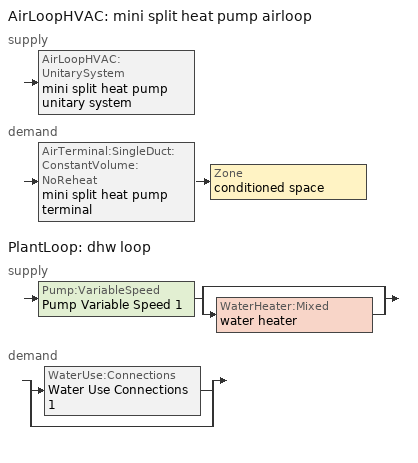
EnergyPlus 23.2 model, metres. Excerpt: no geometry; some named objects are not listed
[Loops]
AirLoopHVAC 'mini split heat pump airloop'
 supply: AirLoopHVAC:UnitarySystem 'mini split heat pump unitary system'
 demand: AirTerminal:SingleDuct:ConstantVolume:NoReheat 'mini split heat pump terminal' > Zone 'conditioned space'
PlantLoop 'dhw loop'
 supply: Pump:VariableSpeed 'Pump Variable Speed 1' > split
  | bypass
  | WaterHeater:Mixed 'water heater'
 demand: split
  | WaterUse:Connections 'Water Use Connections 1'
  | bypass
[ZoneControl:Thermostat]
conditioned space Thermostat: Zone or ZoneList=conditioned space; Control Type Schedule=conditioned space Thermostat Schedule; Control 1=conditioned space temperature setpoint; Temperature Difference Between Cutout And Setpoint {deltaC}=0
[ThermostatSetpoint:DualSetpoint]
conditioned space temperature setpoint: Heating Setpoint Temperature Schedule=heating setpoint; Cooling Setpoint Temperature Schedule=cooling setpoint
[AirTerminal:SingleDuct:ConstantVolume:NoReheat]
mini split heat pump terminal: Availability Schedule=Always On Discrete; Maximum Air Flow Rate {m3/s}=0.243525
[Zone equipment]
conditioned space: mini split heat pump terminal
[AirLoopHVAC]
mini split heat pump airloop: Design Supply Air Flow Rate {m3/s}=0.243525; Design Return Air Flow Fraction of Supply Air Flow=1
[Sizing:System]
mini split heat pump airloop: Type of Load to Size On=Sensible; Design Outdoor Air Flow Rate {m3/s}=Autosize; Central Heating Maximum System Air Flow Ratio=0.3; Preheat Design Temperature {C}=7; Preheat Design Humidity Ratio {kgWater/kgDryAir}=0.008; Precool Design Temperature {C}=12.8; Precool Design Humidity Ratio {kgWater/kgDryAir}=0.008; Central Cooling Design Supply Air Temperature {C}=12.8; Central Heating Design Supply Air Temperature {C}=16.7; Type of Zone Sum to Use=NonCoincident; 100% Outdoor Air in Cooling=Yes; 100% Outdoor Air in Heating=Yes; Central Cooling Design Supply Air Humidity Ratio {kgWater/kgDryAir}=0.0085; Central Heating Design Supply Air Humidity Ratio {kgWater/kgDryAir}=0.008; Cooling Supply Air Flow Rate Method=DesignDay; Cooling Supply Air Flow Rate {m3/s}=0; Cooling Supply Air Flow Rate Per Floor Area {m3/s-m2}=0.00996765; Cooling Fraction of Autosized Cooling Supply Air Flow Rate=1; Cooling Supply Air Flow Rate Per Unit Cooling Capacity {m3/s-W}=3.94755e-05; Heating Supply Air Flow Rate Method=DesignDay; Heating Supply Air Flow Rate {m3/s}=0; Heating Supply Air Flow Rate Per Floor Area {m3/s-m2}=0.00996765; Heating Fraction of Autosized Heating Supply Air Flow Rate=1; Heating Fraction of Autosized Cooling Supply Air Flow Rate=1; Heating Supply Air Flow Rate Per Unit Heating Capacity {m3/s-W}=3.15882e-05; System Outdoor Air Method=ZoneSum; Zone Maximum Outdoor Air Fraction=1; Cooling Design Capacity Method=CoolingDesignCapacity; Cooling Design Capacity {W}=Autosize; Cooling Design Capacity Per Floor Area {W/m2}=234.7; Fraction of Autosized Cooling Design Capacity=1; Heating Design Capacity Method=HeatingDesignCapacity; Heating Design Capacity {W}=Autosize; Heating Design Capacity Per Floor Area {W/m2}=157; Fraction of Autosized Heating Design Capacity=1; Central Cooling Capacity Control Method=OnOff; Occupant Diversity=Autosize
[AvailabilityManager:Scheduled]
mini split heat pump airloop Availability Manager: Schedule=Always On Discrete
[AirLoopHVAC:UnitarySystem]
mini split heat pump unitary system: Control Type=Load; Controlling Zone or Thermostat Location=conditioned space; Dehumidification Control Type=None; Availability Schedule=Always On Discrete; Supply Fan=mini split heat pump supply fan; Fan Placement=BlowThrough; Supply Air Fan Operating Mode Schedule=mini split heat pump auto fan schedule; Heating Coil=mini split heat pump htg coil; DX Heating Coil Sizing Ratio=1; Cooling Coil=mini split heat pump clg coil; Use DOAS DX Cooling Coil=No; Minimum Supply Air Temperature {C}=2; Latent Load Control=SensibleOnlyLoadControl; Supplemental Heating Coil=mini split heat pump backup htg coil; Cooling Supply Air Flow Rate Method=SupplyAirFlowRate; Cooling Supply Air Flow Rate {m3/s}=0.243525; Heating Supply Air Flow Rate Method=SupplyAirFlowRate; Heating Supply Air Flow Rate {m3/s}=0.177924; No Load Supply Air Flow Rate Method=SupplyAirFlowRate; No Load Supply Air Flow Rate {m3/s}=0; Maximum Supply Air Temperature {C}=93.3333; Maximum Outdoor Dry-Bulb Temperature for Supplemental Heater Operation {C}=10; Ancillary On-Cycle Electric Power {W}=0; Ancillary Off-Cycle Electric Power {W}=0; Design Specification Multispeed Object=Unitary System Performance Multispeed 1
[Fan:SystemModel]
mini split heat pump supply fan: Availability Schedule=Always On Discrete; Design Maximum Air Flow Rate {m3/s}=0.243525; Speed Control Method=Discrete; Electric Power Minimum Flow Rate Fraction=0.2; Design Pressure Rise {Pa}=286.049; Motor Efficiency=1; Motor In Air Stream Fraction=1; Design Electric Power Consumption {W}=Autosize; Design Power Sizing Method=TotalEfficiencyAndPressure; Electric Power Per Unit Flow Rate {W/(m3/s)}=840; Electric Power Per Unit Flow Rate Per Unit Pressure {W/((m3/s)-Pa)}=1.66667; Fan Total Efficiency=0.75; Motor Loss Radiative Fraction=0; Number of Speeds=4; Speed Flow Fraction 1=0.22926; Speed Electric Power Fraction 1=0.01205; Speed Flow Fraction 2=0.394; Speed Electric Power Fraction 2=0.06116; Speed Flow Fraction 3=0.75167; Speed Electric Power Fraction 3=0.42469; Speed Flow Fraction 4=1; Speed Electric Power Fraction 4=1
[Coil:Heating:DX:MultiSpeed]
mini split heat pump htg coil: Availability Schedule=Always On Discrete; Minimum Outdoor Dry-Bulb Temperature for Compressor Operation {C}=-3.88889; Crankcase Heater Capacity {W}=50; Maximum Outdoor Dry-Bulb Temperature for Crankcase Heater Operation {C}=10; Defrost Energy Input Ratio Function of Temperature Curve=Defrosteir; Maximum Outdoor Dry-Bulb Temperature for Defrost Operation {C}=4.44444; Defrost Strategy=ReverseCycle; Defrost Control=Timed; Defrost Time Period Fraction=0.058333; Resistive Defrost Heater Capacity {W}=AutoSize; Apply Part Load Fraction to Speeds Greater than 1=No; Fuel Type=Electricity; Region number for Calculating HSPF=4; Number of Speeds=2; Speed Gross Rated Heating Capacity 1 {W}=1298.16; Speed Gross Rated Heating COP 1 {W/W}=5.05879; Speed Rated Air Flow Rate 1 {m3/s}=0.0698152; Speed Rated Supply Air Fan Power Per Volume Flow Rate 2017 1 {W/(m3/s)}=773.3; Speed Rated Supply Air Fan Power Per Volume Flow Rate 2023 1 {W/(m3/s)}=934.4; Speed Heating Capacity Function of Temperature Curve Name 1=Heat-CAP-fT1; Speed Heating Capacity Function of Flow Fraction Curve Name 1=Heat-CAP-fFF1; Speed Energy Input Ratio Function of Temperature Curve Name 1=Heat-EIR-fT1; Speed Energy Input Ratio Function of Flow Fraction Curve Name 1=Heat-EIR-fFF1; Speed Part Load Fraction Correlation Curve Name 1=Heat-PLF-fPLR1; Speed Rated Waste Heat Fraction of Power Input 1=0.2; Speed Waste Heat Function of Temperature Curve Name 1=ConstantBiquadratic 1; Speed Gross Rated Heating Capacity 2 {W}=4177.71; Speed Gross Rated Heating COP 2 {W/W}=4.69335; Speed Rated Air Flow Rate 2 {m3/s}=0.228901; Speed Rated Supply Air Fan Power Per Volume Flow Rate 2017 2 {W/(m3/s)}=773.3; Speed Rated Supply Air Fan Power Per Volume Flow Rate 2023 2 {W/(m3/s)}=934.4; Speed Heating Capacity Function of Temperature Curve Name 2=Heat-CAP-fT2; Speed Heating Capacity Function of Flow Fraction Curve Name 2=Heat-CAP-fFF2; Speed Energy Input Ratio Function of Temperature Curve Name 2=Heat-EIR-fT2; Speed Energy Input Ratio Function of Flow Fraction Curve Name 2=Heat-EIR-fFF2; Speed Part Load Fraction Correlation Curve Name 2=Heat-PLF-fPLR2; Speed Rated Waste Heat Fraction of Power Input 2=0.2; Speed Waste Heat Function of Temperature Curve Name 2=ConstantBiquadratic 1
[Coil:Cooling:DX:MultiSpeed]
mini split heat pump clg coil: Availability Schedule=Always On Discrete; Condenser Type=AirCooled; Minimum Outdoor Dry-Bulb Temperature for Compressor Operation {C}=-25; Apply Part Load Fraction to Speeds Greater than 1=No; Apply Latent Degradation to Speeds Greater than 1=No; Crankcase Heater Capacity {W}=50; Maximum Outdoor Dry-Bulb Temperature for Crankcase Heater Operation {C}=10; Basin Heater Capacity {W/K}=0; Basin Heater Setpoint Temperature {C}=2; Fuel Type=Electricity; Number of Speeds=2; Speed Gross Rated Total Cooling Capacity 1 {W}=1637.94; Speed Gross Rated Sensible Heat Ratio 1=0.800754; Speed Gross Rated Cooling COP 1 {W/W}=6.13818; Speed Rated Air Flow Rate 1 {m3/s}=0.0876611; Speed Rated Evaporator Fan Power Per Volume Flow Rate 2017 1 {W/(m3/s)}=773.3; Speed Rated Evaporator Fan Power Per Volume Flow Rate 2023 1 {W/(m3/s)}=934.4; Speed Total Cooling Capacity Function of Temperature Curve Name 1=Cool-CAP-fT1; Speed Total Cooling Capacity Function of Flow Fraction Curve Name 1=Cool-CAP-fFF1; Speed Energy Input Ratio Function of Temperature Curve Name 1=Cool-EIR-fT1; Speed Energy Input Ratio Function of Flow Fraction Curve Name 1=Cool-EIR-fFF1; Speed Part Load Fraction Correlation Curve Name 1=Cool-PLF-fPLR1; Speed Nominal Time for Condensate Removal to Begin 1 {s}=1000; Speed Ratio of Initial Moisture Evaporation Rate and Steady State Latent Capacity 1=1.5; Speed Maximum Cycling Rate 1 {cycles/hr}=3; Speed Latent Capacity Time Constant 1 {s}=45; Speed Rated Waste Heat Fraction of Power Input 1=0.2; Speed Waste Heat Function of Temperature Curve Name 1=ConstantBiquadratic; Speed Evaporative Condenser Effectiveness 1=0.9; Speed Evaporative Condenser Air Flow Rate 1 {m3/s}=AutoSize; Speed Rated Evaporative Condenser Pump Power Consumption 1 {W}=AutoSize; Speed Gross Rated Total Cooling Capacity 2 {W}=4224.43; Speed Gross Rated Sensible Heat Ratio 2=0.729645; Speed Gross Rated Cooling COP 2 {W/W}=5.49049; Speed Rated Air Flow Rate 2 {m3/s}=0.222492; Speed Rated Evaporator Fan Power Per Volume Flow Rate 2017 2 {W/(m3/s)}=773.3; Speed Rated Evaporator Fan Power Per Volume Flow Rate 2023 2 {W/(m3/s)}=934.4; Speed Total Cooling Capacity Function of Temperature Curve Name 2=Cool-CAP-fT2; Speed Total Cooling Capacity Function of Flow Fraction Curve Name 2=Cool-CAP-fFF2; Speed Energy Input Ratio Function of Temperature Curve Name 2=Cool-EIR-fT2; Speed Energy Input Ratio Function of Flow Fraction Curve Name 2=Cool-EIR-fFF2; Speed Part Load Fraction Correlation Curve Name 2=Cool-PLF-fPLR2; Speed Nominal Time for Condensate Removal to Begin 2 {s}=1000; Speed Ratio of Initial Moisture Evaporation Rate and Steady State Latent Capacity 2=1.5; Speed Maximum Cycling Rate 2 {cycles/hr}=3; Speed Latent Capacity Time Constant 2 {s}=45; Speed Rated Waste Heat Fraction of Power Input 2=0.2; Speed Waste Heat Function of Temperature Curve Name 2=ConstantBiquadratic; Speed Evaporative Condenser Effectiveness 2=0.9; Speed Evaporative Condenser Air Flow Rate 2 {m3/s}=AutoSize; Speed Rated Evaporative Condenser Pump Power Consumption 2 {W}=AutoSize
[Coil:Heating:Fuel]
mini split heat pump backup htg coil: Availability Schedule=Always On Discrete; Fuel Type=NaturalGas; Burner Efficiency=0.8; Nominal Capacity {W}=7522.26; On Cycle Parasitic Electric Load {W}=0; Off Cycle Parasitic Fuel Load {W}=0
[UnitarySystemPerformance:Multispeed]
Unitary System Performance Multispeed 1: Number of Speeds for Heating=2; Number of Speeds for Cooling=2; Single Mode Operation=No; No Load Supply Air Flow Rate Ratio=1; Heating Speed Supply Air Flow Ratio 1=0.313788; Cooling Speed Supply Air Flow Ratio 1=0.393997; Heating Speed Supply Air Flow Ratio 2=1.02881; Cooling Speed Supply Air Flow Ratio 2=1
[PlantLoop]
dhw loop: Fluid Type=Water; Plant Equipment Operation Scheme=dhw loop Operation Schemes; Maximum Loop Temperature {C}=100; Minimum Loop Temperature {C}=0; Maximum Loop Flow Rate {m3/s}=0.01; Minimum Loop Flow Rate {m3/s}=0; Plant Loop Volume {m3}=0.003; Load Distribution Scheme=Optimal; Plant Loop Demand Calculation Scheme=SingleSetpoint; Common Pipe Simulation=None
[Sizing:Plant]
dhw loop: Loop Type=Heating; Design Loop Exit Temperature {C}=52.6667; Loop Design Temperature Difference {deltaC}=5.55556; Sizing Option=NonCoincident; Zone Timesteps in Averaging Window=1; Coincident Sizing Factor Mode=None
[Pump:VariableSpeed]
Pump Variable Speed 1: Design Maximum Flow Rate {m3/s}=0.01; Design Pump Head {Pa}=1; Design Power Consumption {W}=0; Motor Efficiency=1; Fraction of Motor Inefficiencies to Fluid Stream=0; Coefficient 1 of the Part Load Performance Curve=0; Coefficient 2 of the Part Load Performance Curve=1; Coefficient 3 of the Part Load Performance Curve=0; Coefficient 4 of the Part Load Performance Curve=0; Design Minimum Flow Rate {m3/s}=0; Pump Control Type=Intermittent; Skin Loss Radiative Fraction=0.5; Design Power Sizing Method=PowerPerFlowPerPressure; Design Electric Power per Unit Flow Rate {W/(m3/s)}=348701.1; Design Shaft Power per Unit Flow Rate per Unit Head {W/((m3/s)-Pa)}=1.28205; Design Minimum Flow Rate Fraction=0
[WaterHeater:Mixed]
water heater: Tank Volume {m3}=0.143846; Setpoint Temperature Schedule=water heater setpoint; Deadband Temperature Difference {deltaC}=2; Maximum Temperature Limit {C}=99; Heater Control Type=Cycle; Heater Maximum Capacity {W}=10550.6; Heater Minimum Capacity {W}=0; Heater Ignition Minimum Flow Rate {m3/s}=0; Heater Ignition Delay {s}=0; Heater Fuel Type=NaturalGas; Heater Thermal Efficiency=0.774905; Off Cycle Parasitic Fuel Consumption Rate {W}=0; Off Cycle Parasitic Fuel Type=Electricity; Off Cycle Parasitic Heat Fraction to Tank=0; On Cycle Parasitic Fuel Consumption Rate {W}=0; On Cycle Parasitic Fuel Type=Electricity; On Cycle Parasitic Heat Fraction to Tank=0; Ambient Temperature Indicator=Zone; Ambient Temperature Zone=conditioned space; Off Cycle Loss Coefficient to Ambient Temperature {W/K}=4.19338; Off Cycle Loss Fraction to Zone=0.64; On Cycle Loss Coefficient to Ambient Temperature {W/K}=4.19338; On Cycle Loss Fraction to Zone=1; Use Side Effectiveness=1; Source Side Effectiveness=1; Use Side Design Flow Rate {m3/s}=Autosize; Source Side Design Flow Rate {m3/s}=Autosize; Indirect Water Heating Recovery Time {hr}=1.5; Source Side Flow Control Mode=IndirectHeatPrimarySetpoint
[WaterHeater:Sizing]
water heater: Design Mode=PeakDraw; Time Storage Can Meet Peak Draw {hr}=0.538503; Time for Tank Recovery {hr}=0; Nominal Tank Volume for Autosizing Plant Connections {m3}=1
[SetpointManager:Scheduled]
Setpoint Manager Scheduled 1: Control Variable=Temperature; Schedule=dhw temp
[WaterUse:Connections]
Water Use Connections 1: Drain Water Heat Exchanger Type=None; Drain Water Heat Exchanger Destination=Plant; Water Use Equipment Name 1=dhw fixtures; Water Use Equipment Name 2=dhw distribution waste; Water Use Equipment Name 3=clothes washer; Water Use Equipment Name 4=dishwasher
[WaterUse:Equipment]
Name | Peak Flow Rate {m3/s} | Flow Rate Fraction Schedule | Target Temperature Schedule
dhw fixtures | 1.55241e-05 | hot_water_fixtures | mixed water temperature schedule
dhw distribution waste | 5.96276e-06 | hot_water_fixtures | mixed water temperature schedule
clothes washer | 5.83232e-06 | hot_water_clothes_washer
dishwasher | 3.84426e-06 | hot_water_dishwasher
[PlantEquipmentOperationSchemes]
dhw loop Operation Schemes: Control Scheme Object Type 1=PlantEquipmentOperation:HeatingLoad; Control Scheme Name 1=dhw loop Heating Operation Scheme; Control Scheme Schedule Name 1=Always On Discrete
[PlantEquipmentOperation:HeatingLoad]
dhw loop Heating Operation Scheme: Load Range Lower Limit 1 {W}=0; Load Range Upper Limit 1 {W}=1000000000; Range Equipment List Name 1=dhw loop Heating Equipment List
[PlantEquipmentList]
dhw loop Heating Equipment List: WaterHeater:Mixed, water heater
[EnergyManagementSystem:GlobalVariable]
mini_split_heat_pump_airloop_Fan_RTF
[EnergyManagementSystem:InternalVariable]
mini_split_heat_pump_airloop_max_sup_fan_mfr: Internal Data Index Key=mini split heat pump supply fan; Internal Data Type=Fan Maximum Mass Flow Rate
[EnergyManagementSystem:Sensor]
Name | Output:Variable or Output:Meter | Output:Variable or Output:Meter Index Key
clg_load_cond | Cooling:EnergyTransfer:Zone:CONDITIONED SPACE
clg_sp_s | Schedule Value | cooling setpoint
clothes_dryer_exhaust_0_sch_s | Schedule Value | clothes_dryer
cool_season | Schedule Value | cooling season schedule
htg_load_cond | Heating:EnergyTransfer:Zone:CONDITIONED SPACE
htg_sp_s | Schedule Value | heating setpoint
mech_vent_bath_fan_0_sch_s | Schedule Value | mech vent bath fan 0 schedule
mech_vent_range_fan_0_sch_s | Schedule Value | mech vent range fan 0 schedule
mini_split_heat_pump_airloop_Fan_RTF_s | Fan Runtime Fraction Speed 1 | mini split heat pump supply fan
mini_split_heat_pump_airloop_Fan_RTF_s_1 | Fan Runtime Fraction Speed 2 | mini split heat pump supply fan
mini_split_heat_pump_airloop_Fan_RTF_s_2 | Fan Runtime Fraction Speed 3 | mini split heat pump supply fan
mini_split_heat_pump_airloop_Fan_RTF_s_3 | Fan Runtime Fraction Speed 4 | mini split heat pump supply fan
mini_split_heat_pump_backup_htg_coil_s | Heating Coil Heating Energy | mini split heat pump backup htg coil
mini_split_heat_pump_clg_coil_s | Cooling Coil Total Cooling Energy | mini split heat pump clg coil
mini_split_heat_pump_htg_coil_s | Heating Coil Heating Energy | mini split heat pump htg coil
mini_split_heat_pump_supply_fan_s | Fan Electricity Energy | mini split heat pump supply fan
natural_vent_s | Schedule Value | natural vent schedule
out_pb_s | Site Outdoor Air Barometric Pressure
out_wt_s | Site Outdoor Air Humidity Ratio
site_vw_s | Site Wind Speed
tin_s | Zone Mean Air Temperature | conditioned space
tout_s | Zone Outdoor Air Drybulb Temperature | conditioned space
water_heater_energy | Water Heater NaturalGas Rate | water heater
water_heater_off_cycle_parasitic | Water Heater Off Cycle Parasitic Electricity Rate | water heater
water_heater_on_cycle_parasitic | Water Heater On Cycle Parasitic Electricity Rate | water heater
win_s | Zone Air Humidity Ratio | conditioned space
zone_clg_unmet_s | Zone Cooling Setpoint Not Met Time | conditioned space
zone_htg_unmet_s | Zone Heating Setpoint Not Met Time | conditioned space
[EnergyManagementSystem:Actuator]
Name | Actuated Component Unique | Actuated Component Type | Actuated Component Control Type
infil_flow_act | infil flow | Zone Infiltration | Air Exchange Flow Rate
mech_vent_house_fan_cfis_act | mech vent house fan cfis | ElectricEquipment | Electricity Rate
mech_vent_house_fan_latent_load_equip_act | mech vent house fan latent load equip | OtherEquipment | Power Level
mech_vent_house_fan_sensible_load_equip_act | mech vent house fan sensible load equip | OtherEquipment | Power Level
natural_vent_flow_act | natural vent flow | Zone Infiltration | Air Exchange Flow Rate
water_heater_ec_adj_act | water heater energy adjustment1 | OtherEquipment | Power Level
whole_house_fan_act | whole house fan | ElectricEquipment | Electricity Rate
whole_house_fan_flow_act | whole house fan flow | Zone Infiltration | Air Exchange Flow Rate
whole_house_fan_mix_act | whole house fan mix | ZoneMixing | Air Exchange Flow Rate
[EnergyManagementSystem:Program]
infil_program: Set p_m = 0.14; Set p_s = 0.22; Set s_m = 270; Set s_s = 370; Set z_m = 9.99744; Set z_s = 2.9718; Set f_t = (((s_m/z_m)^p_m)*((z_s/s_s)^p_s)); Set Tdiff = tin_s-tout_s; Set dT = @Abs Tdiff; Set c = 0.0535; Set Cs = 0.0745; Set Cw = 0.149; Set n = 0.65; Set sft = (f_t*0.7000000000000001); Set temp1 = ((c*Cw)*((sft*site_vw_s)^(2*n)))^2; Set Qinf = (((c*Cs*(dT^n))^2)+temp1)^0.5; Set Qinf = (@Max Qinf 0); Set mech_vent_house_fan_sensible_load_equip_act = 0.0; Set mech_vent_house_fan_latent_load_equip_act = 0.0; Set OASupInPb = out_pb_s; Set OASupInTemp = tout_s; Set OASupInW = out_wt_s; Set OASupRho = (@RhoAirFnPbTdbW OASupInPb OASupInTemp OASupInW); Set OASupCp = (@CpAirFnW OASupInW); Set OASupInEnth = (@HFnTdbW OASupInTemp OASupInW); Set ZoneTemp = tin_s; Set ZoneW = win_s; Set ZoneCp = (@CpAirFnW ZoneW); Set ZoneAirEnth = (@HFnTdbW ZoneTemp ZoneW); Set mech_vent_house_fan_cfis_act = 0.0; Set QWHV_cfis_sup = 0.0; Set QWHV_cfis_suppl_sup = 0.0; Set QWHV_cfis_suppl_exh = 0.0; Set Qrange = 0; Set Qrange = Qrange + 0.04719 * mech_vent_range_fan_0_sch_s; Set Qbath = 0; Set Qbath = Qbath + 0.04719 * mech_vent_bath_fan_0_sch_s; Set Qdryer = 0; Set Qdryer = Qdryer + 0.07639 * clothes_dryer_exhaust_0_sch_s; Set QWHV_sup = 0.0; Set QWHV_exh = 0.0; Set Qexhaust = Qrange + Qbath + Qdryer + QWHV_exh + QWHV_cfis_suppl_exh; Set Qsupply = QWHV_sup + QWHV_cfis_sup + QWHV_cfis_suppl_sup; Set Qfan = (@Max Qexhaust Qsupply); If Qfan > 0; Set Qavg = ((Qexhaust + Qsupply) / 2.0); If ((@Abs (Qexhaust - Qavg)) / Qavg) <= 0.1; Set phi = 1; Else; Set phi = (Qinf / (Qinf + Qfan)); EndIf; Set Qinf_adj = phi * Qinf; Else; Set Qinf_adj = Qinf; EndIf; Set infil_flow_act = Qinf_adj; Set Qload = Qfan; Set Effectiveness_Sens = 0.0; Set Effectiveness_Lat = 0.0; Set Fan_MFR = Qload * OASupRho; Set ZoneInEnth = OASupInEnth; Set ZoneInTemp = OASupInTemp; Set FanTotalToCond = Fan_MFR * (ZoneInEnth - ZoneAirEnth); Set FanSensToCond = Fan_MFR * ZoneCp * (ZoneInTemp - ZoneTemp); Set FanLatToCond = FanTotalToCond - FanSensToCond; Set mech_vent_house_fan_sensible_load_equip_act = mech_vent_house_fan_sensible_load_equip_act + FanSensToCond; Set mech_vent_house_fan_latent_load_equip_act = mech_vent_house_fan_latent_load_equip_act + FanLatToCond
mini_split_heat_pump_supply_fan_disaggregate_program: Set mini_split_heat_pump_supply_fan_clg = 0; Set mini_split_heat_pump_supply_fan_primary_htg = 0; Set mini_split_heat_pump_supply_fan_backup_htg = 0; If mini_split_heat_pump_clg_coil_s > 0; Set mini_split_heat_pump_supply_fan_clg = mini_split_heat_pump_supply_fan_s; ElseIf mini_split_heat_pump_htg_coil_s > 0 && (mini_split_heat_pump_backup_htg_coil_s > 0); Set mini_split_heat_pump_supply_fan_primary_htg = mini_split_heat_pump_supply_fan_s * mini_split_heat_pump_htg_coil_s / (mini_split_heat_pump_htg_coil_s + mini_split_heat_pump_backup_htg_coil_s); Set mini_split_heat_pump_supply_fan_backup_htg = mini_split_heat_pump_supply_fan_s * mini_split_heat_pump_backup_htg_coil_s / (mini_split_heat_pump_htg_coil_s + mini_split_heat_pump_backup_htg_coil_s); ElseIf mini_split_heat_pump_htg_coil_s > 0; Set mini_split_heat_pump_supply_fan_primary_htg = mini_split_heat_pump_supply_fan_s; Else; Set mini_split_heat_pump_supply_fan_backup_htg = mini_split_heat_pump_supply_fan_s; EndIf
natural_vent_program: Set Tin = tin_s; Set Tout = tout_s; Set Wout = out_wt_s; Set Pbar = out_pb_s; Set Phiout = (@RhFnTdbWPb Tout Wout Pbar); Set MaxHR = 0.0115; Set MaxRH = 0.7; Set Tnvsp = (htg_sp_s + clg_sp_s) / 2; Set NVavail = natural_vent_s; Set ClgSsnAvail = cool_season; Set natural_vent_flow_act = 0; Set whole_house_fan_flow_act = 0; Set whole_house_fan_mix_act = 0; Set whole_house_fan_act = 0; If ((Wout < MaxHR) && (Phiout < MaxRH) && (Tin > Tout) && (Tin > Tnvsp) && (ClgSsnAvail > 0)); Set WHF_Flow = 0; Set Adj = (Tin-Tnvsp)/(Tin-Tout); Set Adj = (@Min Adj 1); Set Adj = (@Max Adj 0); If (WHF_Flow > 0); Set whole_house_fan_flow_act = WHF_Flow*Adj; Set whole_house_fan_mix_act = WHF_Flow*Adj; Set WHF_W = 0; Set whole_house_fan_act = WHF_W*Adj; ElseIf (NVavail > 0); Set NVArea = 3200.639792256001; Set Cs = 0.00010930442197923115; Set Cw = 6.798490431308354e-05; Set Tdiff = Tin-Tout; Set dT = (@Abs Tdiff); Set Vwind = site_vw_s; Set SGNV = NVArea*Adj*((((Cs*dT)+(Cw*(Vwind^2)))^0.5)/1000); Set MaxNV = 2.7423292766208007; Set natural_vent_flow_act = (@Min SGNV MaxNV); EndIf; EndIf
total_loads_program: Set loads_htg_tot = 0; Set loads_clg_tot = 0; If htg_load_cond > 0; Set loads_htg_tot = loads_htg_tot + (htg_load_cond - clg_load_cond) * 1.0; EndIf; If clg_load_cond > 0; Set loads_clg_tot = loads_clg_tot + (clg_load_cond - htg_load_cond) * 1.0; EndIf
unmet_hours_program: Set htg_unmet_hours = 0; Set clg_unmet_hours = 0; If ((DayOfYear >= 1) && (DayOfYear <= 365)); If zone_htg_unmet_s > htg_unmet_hours; Set htg_unmet_hours = zone_htg_unmet_s; EndIf; EndIf; If ((DayOfYear >= 1) && (DayOfYear <= 365)); If zone_clg_unmet_s > clg_unmet_hours; Set clg_unmet_hours = zone_clg_unmet_s; EndIf; EndIf
water_heater_EC_adj: Set dhw_e_cons = water_heater_energy + water_heater_on_cycle_parasitic + water_heater_off_cycle_parasitic; Set water_heater_ec_adj_act = 0.0 * dhw_e_cons / 1
[EnergyManagementSystem:ProgramCallingManager]
infil_program calling manager: BeginZoneTimestepAfterInitHeatBalance; infil_program
mini split heat pump supply fan disaggregate program calling manager: EndOfSystemTimestepBeforeHVACReporting; mini_split_heat_pump_supply_fan_disaggregate_program
natural_vent_program calling manager: BeginZoneTimestepAfterInitHeatBalance; natural_vent_program
total_loads_program calling manager: EndOfZoneTimestepAfterZoneReporting; total_loads_program
unmet_hours_program calling manager: EndOfZoneTimestepBeforeZoneReporting; unmet_hours_program
water heater EC_adj ProgramManager: EndOfSystemTimestepBeforeHVACReporting; water_heater_EC_adj
[EnergyManagementSystem:OutputVariable]
Name | EMS Variable | Type of Data in Variable | Update Frequency | EMS Program or Subroutine | Units
infil_flow_act_timeseries_outvar | infil_flow_act | Averaged | ZoneTimestep | infil_program | m^/s
mini split heat pump supply fan disaggregate clg | mini_split_heat_pump_supply_fan_clg | Summed | SystemTimestep | mini_split_heat_pump_supply_fan_disaggregate_program | J
mini split heat pump supply fan disaggregate htg backup | mini_split_heat_pump_supply_fan_backup_htg | Summed | SystemTimestep | mini_split_heat_pump_supply_fan_disaggregate_program | J
mini split heat pump supply fan disaggregate htg primary | mini_split_heat_pump_supply_fan_primary_htg | Summed | SystemTimestep | mini_split_heat_pump_supply_fan_disaggregate_program | J
natural_vent_flow_act_timeseries_outvar | natural_vent_flow_act | Averaged | ZoneTimestep | natural_vent_program | m^/s
Qfan_timeseries_outvar | Qfan | Averaged | ZoneTimestep | infil_program | m^/s
whole_house_fan_flow_act_timeseries_outvar | whole_house_fan_flow_act | Averaged | ZoneTimestep | natural_vent_program | m^/s
loads_htg_tot_peakload_outvar; loads_htg_tot_annual_outvar; loads_htg_tot_timeseries_outvar | loads_htg_tot | Summed | ZoneTimestep | total_loads_program | J
loads_clg_tot_peakload_outvar; loads_clg_tot_annual_outvar; loads_clg_tot_timeseries_outvar | loads_clg_tot | Summed | ZoneTimestep | total_loads_program | J
htg_unmet_hours_annual_outvar; htg_unmet_hours_timeseries_outvar | htg_unmet_hours | Summed | ZoneTimestep | unmet_hours_program | hr
clg_unmet_hours_annual_outvar; clg_unmet_hours_timeseries_outvar | clg_unmet_hours | Summed | ZoneTimestep | unmet_hours_program | hr
[Schedule:Constant]
Name | Hourly Value
Always On Discrete | 1
dhw temp; water heater setpoint | 52.6667
mini split heat pump auto fan schedule | 0
mixed water temperature schedule | 40.5556
[Schedule:Day:Interval]
mech vent bath fan 0 schedule allday1: No, 23:00, 0, 24:00, 1
mech vent bath fan 0 schedule default day; mech vent range fan 0 schedule default day; heating setpoint default day; cooling setpoint default day; cooling season schedule allday1; cooling season schedule allday10; cooling season schedule default day; natural vent schedule default day: No, 24:00, 0
mech vent range fan 0 schedule allday1: No, 17:00, 0, 18:00, 1, 24:00, 0
heating setpoint allday1: No, 24:00, 20
cooling setpoint allday1: No, 24:00, 22.2222
cooling season schedule allday6; natural vent schedule avail day: No, 24:00, 1
[Schedule:Week:Daily]
mech vent bath fan 0 schedule Week Rule - Jan1-Dec31: mech vent bath fan 0 schedule allday1, mech vent bath fan 0 schedule allday1, mech vent bath fan 0 schedule allday1, mech vent bath fan 0 schedule allday1, mech vent bath fan 0 schedule allday1, mech vent bath fan 0 schedule allday1, mech vent bath fan 0 schedule allday1, mech vent bath fan 0 schedule default day, mech vent bath fan 0 schedule default day, mech vent bath fan 0 schedule default day, mech vent bath fan 0 schedule default day, mech vent bath fan 0 schedule default day
mech vent range fan 0 schedule Week Rule - Jan1-Dec31: mech vent range fan 0 schedule allday1, mech vent range fan 0 schedule allday1, mech vent range fan 0 schedule allday1, mech vent range fan 0 schedule allday1, mech vent range fan 0 schedule allday1, mech vent range fan 0 schedule allday1, mech vent range fan 0 schedule allday1, mech vent range fan 0 schedule default day, mech vent range fan 0 schedule default day, mech vent range fan 0 schedule default day, mech vent range fan 0 schedule default day, mech vent range fan 0 schedule default day
heating setpoint Week Rule - Jan1-Dec31: heating setpoint allday1, heating setpoint allday1, heating setpoint allday1, heating setpoint allday1, heating setpoint allday1, heating setpoint allday1, heating setpoint allday1, heating setpoint default day, heating setpoint default day, heating setpoint default day, heating setpoint default day, heating setpoint default day
cooling setpoint Week Rule - Jan1-Dec31: cooling setpoint allday1, cooling setpoint allday1, cooling setpoint allday1, cooling setpoint allday1, cooling setpoint allday1, cooling setpoint allday1, cooling setpoint allday1, cooling setpoint default day, cooling setpoint default day, cooling setpoint default day, cooling setpoint default day, cooling setpoint default day
cooling season schedule Week Rule - Jan1-May26: cooling season schedule allday1, cooling season schedule allday1, cooling season schedule allday1, cooling season schedule allday1, cooling season schedule allday1, cooling season schedule allday1, cooling season schedule allday1, cooling season schedule default day, cooling season schedule default day, cooling season schedule default day, cooling season schedule default day, cooling season schedule default day
cooling season schedule Week Rule - May27-Jun2: cooling season schedule allday1, cooling season schedule allday1, cooling season schedule allday1, cooling season schedule allday1, cooling season schedule allday1, cooling season schedule allday6, cooling season schedule allday6, cooling season schedule default day, cooling season schedule default day, cooling season schedule default day, cooling season schedule default day, cooling season schedule default day
cooling season schedule Week Rule - Jun3-Sep29: cooling season schedule allday6, cooling season schedule allday6, cooling season schedule allday6, cooling season schedule allday6, cooling season schedule allday6, cooling season schedule allday6, cooling season schedule allday6, cooling season schedule default day, cooling season schedule default day, cooling season schedule default day, cooling season schedule default day, cooling season schedule default day
cooling season schedule Week Rule - Sep30-Oct6: cooling season schedule allday6, cooling season schedule allday10, cooling season schedule allday10, cooling season schedule allday10, cooling season schedule allday10, cooling season schedule allday10, cooling season schedule allday10, cooling season schedule default day, cooling season schedule default day, cooling season schedule default day, cooling season schedule default day, cooling season schedule default day
cooling season schedule Week Rule - Oct7-Dec31: cooling season schedule allday10, cooling season schedule allday10, cooling season schedule allday10, cooling season schedule allday10, cooling season schedule allday10, cooling season schedule allday10, cooling season schedule allday10, cooling season schedule default day, cooling season schedule default day, cooling season schedule default day, cooling season schedule default day, cooling season schedule default day
natural vent schedule Week Rule - Jan1-Jan6: natural vent schedule avail day, natural vent schedule avail day, natural vent schedule default day, natural vent schedule avail day, natural vent schedule default day, natural vent schedule avail day, natural vent schedule default day, natural vent schedule default day, natural vent schedule default day, natural vent schedule default day, natural vent schedule default day, natural vent schedule default day
natural vent schedule Week Rule - Jan7-Dec31: natural vent schedule default day, natural vent schedule avail day, natural vent schedule default day, natural vent schedule avail day, natural vent schedule default day, natural vent schedule avail day, natural vent schedule default day, natural vent schedule default day, natural vent schedule default day, natural vent schedule default day, natural vent schedule default day, natural vent schedule default day
[Schedule:Year]
mech vent bath fan 0 schedule: mech vent bath fan 0 schedule Week Rule - Jan1-Dec31, 1, 1, 12, 31
mech vent range fan 0 schedule: mech vent range fan 0 schedule Week Rule - Jan1-Dec31, 1, 1, 12, 31
heating setpoint: heating setpoint Week Rule - Jan1-Dec31, 1, 1, 12, 31
cooling setpoint: cooling setpoint Week Rule - Jan1-Dec31, 1, 1, 12, 31
cooling season schedule: cooling season schedule Week Rule - Jan1-May26, 1, 1, 5, 26, cooling season schedule Week Rule - May27-Jun2, 5, 27, 6, 2, cooling season schedule Week Rule - Jun3-Sep29, 6, 3, 9, 29, cooling season schedule Week Rule - Sep30-Oct6, 9, 30, 10, 6, cooling season schedule Week Rule - Oct7-Dec31, 10, 7, 12, 31
natural vent schedule: natural vent schedule Week Rule - Jan1-Jan6, 1, 1, 1, 6, natural vent schedule Week Rule - Jan7-Dec31, 1, 7, 12, 31
[Schedule:File] File=in.schedules.csv; Rows to Skip at Top=1; Number of Hours of Data=8760; Column Separator=Comma; Interpolate to Timestep=No; Minutes per Item=60; Adjust Schedule for Daylight Savings=Yes
Name | Column Number
clothes_dryer | 7
dishwasher | 5
hot_water_fixtures | 13
hot_water_clothes_washer | 12
hot_water_dishwasher | 11
[Schedule:Compact]
conditioned space Thermostat Schedule: Through: 12/31, For: AllDays, Until: 24:00, 4
[Curve:Biquadratic] Coefficient2 x=0; Coefficient3 x**2=0; Coefficient4 y=0; Coefficient5 y**2=0; Coefficient6 x*y=0; Minimum Value of x {BasedOnField A2}=-100; Maximum Value of x {BasedOnField A2}=100; Minimum Value of y {BasedOnField A3}=-100; Maximum Value of y {BasedOnField A3}=100
Name | Coefficient1 Constant
Defrosteir | 0.1528
ConstantBiquadratic 1; ConstantBiquadratic | 1
[Table:Lookup]
Heat-CAP-fT1: Heat-CAP-fT1 Independent Variable List, None, 1, 0, Dimensionless, 1.16238, 1.15371, 1.14462, 1.13502, 1.1248, 1.11383, 1.10195, 1.08896, 1.07516, 1.05978, 1.04241, 1.02252, 1.00536, 0.98589, 1.10553, 1.10043, 1.09482, 1.0886, 1.08168, 1.07393, 1.0652, 1.05528, 1.04436, 1.0318, 1.0172, 1, 0.984841, 0.967336, 1.04868, 1.04715, 1.04501, 1.04218, 1.03857, 1.03404, 1.02845, 1.0216, 1.01357, 1.00383, 0.991983, 0.977482, 0.964322, 0.948782
Heat-EIR-fT1: Heat-EIR-fT1 Independent Variable List, None, 1, 0, Dimensionless, 1.73208, 1.65121, 1.57051, 1.49001, 1.40978, 1.32991, 1.25051, 1.17175, 1.09679, 1.02296, 0.950695, 0.88061, 0.82958, 0.780575, 2.00023, 1.90804, 1.81585, 1.72366, 1.63147, 1.53928, 1.44708, 1.35489, 1.26617, 1.17745, 1.08872, 1, 0.932983, 0.865966, 2.30486, 2.20055, 2.0961, 1.99146, 1.88658, 1.78136, 1.6757, 1.56941, 1.4663, 1.36205, 1.25618, 1.14801, 1.06422, 0.978147
Heat-CAP-fT2: Heat-CAP-fT2 Independent Variable List, None, 1, 0, Dimensionless, 0.703403, 0.721793, 0.742289, 0.765212, 0.790956, 0.820012, 0.853001, 0.887249, 0.926208, 0.970867, 1.02252, 1.06974, 1.1236, 0.669001, 0.688906, 0.710839, 0.735125, 0.762165, 0.792455, 0.826619, 0.861895, 0.901838, 0.947442, 1, 1.04792, 1.10245, 0.634599, 0.656019, 0.679389, 0.705038, 0.733375, 0.764899, 0.800238, 0.836541, 0.877469, 0.924017, 0.977482, 1.0261, 1.08131
Heat-EIR-fT2: Heat-EIR-fT2 Independent Variable List, None, 1, 0, Dimensionless, 1.56362, 1.49022, 1.41704, 1.34417, 1.27171, 1.19979, 1.12861, 1.06445, 1.00143, 0.939977, 0.88061, 0.835289, 0.792009, 1.80569, 1.72224, 1.6388, 1.55535, 1.4719, 1.38846, 1.30501, 1.22876, 1.1525, 1.07625, 1, 0.939326, 0.878651, 2.08069, 1.98668, 1.89246, 1.79797, 1.7031, 1.60772, 1.51163, 1.42295, 1.33311, 1.24167, 1.14801, 1.07139, 0.992476
Cool-CAP-fT1: Cool-CAP-fT1 Independent Variable List, None, 1, 0, Dimensionless, 1.18889, 1.1284, 1.08454, 1.05131, 1.02764, 1.00822, 0.991999, 0.982348, 1.30673, 1.21423, 1.14863, 1.09969, 1.06519, 1.03711, 1.0138, 1, 1.80737, 1.67976, 1.59016, 1.52376, 1.47719, 1.4394, 1.40813, 1.38965
Cool-EIR-fT1: Cool-EIR-fT1 Independent Variable List, None, 1, 0, Dimensionless, 0.362291, 0.468114, 0.572048, 0.673208, 0.762365, 0.850278, 0.937298, 0.996522, 0.435769, 0.525121, 0.614473, 0.703825, 0.784198, 0.86457, 0.944942, 1, 0.19574, 0.244515, 0.306503, 0.372946, 0.433873, 0.495032, 0.556119, 0.597866
Cool-CAP-fT2: Cool-CAP-fT2 Independent Variable List, None, 1, 0, Dimensionless, 1.00585, 0.998021, 0.992633, 0.988807, 0.986449, 0.984604, 0.983141, 0.982348, 1.10555, 1.07454, 1.05176, 1.0343, 1.02272, 1.01301, 1.00475, 1, 1.52911, 1.4865, 1.45601, 1.43317, 1.41826, 1.40592, 1.39556, 1.38965
Cool-EIR-fT2: Cool-EIR-fT2 Independent Variable List, None, 1, 0, Dimensionless, 0.398929, 0.504031, 0.607199, 0.707307, 0.787952, 0.867335, 0.945774, 0.996522, 0.479839, 0.566384, 0.65293, 0.739475, 0.810813, 0.88215, 0.953487, 1, 0.215535, 0.263197, 0.324999, 0.391836, 0.448137, 0.504678, 0.561148, 0.597866
[Table:IndependentVariableList]
Heat-CAP-fT1 Independent Variable List: dry_bulb_temp_in, dry_bulb_temp_out 4
Heat-EIR-fT1 Independent Variable List: dry_bulb_temp_in 1, dry_bulb_temp_out 5
Heat-CAP-fT2 Independent Variable List: dry_bulb_temp_in 2, dry_bulb_temp_out 6
Heat-EIR-fT2 Independent Variable List: dry_bulb_temp_in 3, dry_bulb_temp_out 7
Cool-CAP-fT1 Independent Variable List: wet_bulb_temp_in, dry_bulb_temp_out
Cool-EIR-fT1 Independent Variable List: wet_bulb_temp_in 1, dry_bulb_temp_out 1
Cool-CAP-fT2 Independent Variable List: wet_bulb_temp_in 2, dry_bulb_temp_out 2
Cool-EIR-fT2 Independent Variable List: wet_bulb_temp_in 3, dry_bulb_temp_out 3
[Table:IndependentVariable]
dry_bulb_temp_in; dry_bulb_temp_in 1; dry_bulb_temp_in 2; dry_bulb_temp_in 3: Linear, Constant, -100, 100, Dimensionless, 15.5556, 21.1111, 26.6667
dry_bulb_temp_out 4; dry_bulb_temp_out 5: Linear, Constant, -100, 100, Dimensionless, -15, -13.8729, -12.6313, -11.2569, -9.72714, -8.01416, -6.08293, -3.88889, -1.47566, 1.30125, 4.53076, 8.33333, 11.6851, 15.5556
dry_bulb_temp_out 6; dry_bulb_temp_out 7: Linear, Constant, -100, 100, Dimensionless, -15, -13.5968, -12.0507, -10.3386, -8.4325, -6.29723, -3.88889, -1.40218, 1.41357, 4.62832, 8.33333, 11.7112, 15.5556
wet_bulb_temp_in; wet_bulb_temp_in 1; wet_bulb_temp_in 2; wet_bulb_temp_in 3: Linear, Constant, -100, 100, Dimensionless, 10, 19.4444, 26.6667
dry_bulb_temp_out; dry_bulb_temp_out 1: Linear, Constant, -100, 100, Dimensionless, 12.7778, 19.4793, 24.2319, 27.7778, 30.277, 32.3115, 34, 35
dry_bulb_temp_out 2; dry_bulb_temp_out 3: Linear, Constant, -100, 100, Dimensionless, 12.7778, 19.3058, 24.1033, 27.7778, 30.2168, 32.2614, 34, 35
[Curve:Quadratic] Coefficient3 x**2=0; Minimum Value of x {BasedOnField A2}=0
Name | Coefficient1 Constant | Coefficient2 x | Maximum Value of x {BasedOnField A2} | Minimum Curve Output {BasedOnField A3} | Maximum Curve Output {BasedOnField A3}
Heat-CAP-fFF1; Heat-EIR-fFF1; Heat-CAP-fFF2; Heat-EIR-fFF2; Cool-CAP-fFF1; Cool-EIR-fFF1; Cool-CAP-fFF2; Cool-EIR-fFF2 | 1 | 0 | 2 | 0 | 2
Heat-PLF-fPLR1; Heat-PLF-fPLR2; Cool-PLF-fPLR1; Cool-PLF-fPLR2 | 0.75 | 0.25 | 1 | 0.7 | 1
